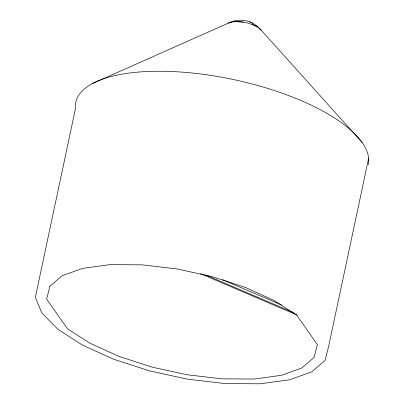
<?xml version="1.0" encoding="UTF-8"?>
<svg xmlns="http://www.w3.org/2000/svg" width="404" height="404" viewBox="0 0 404 404"><rect width="100%" height="100%" fill="white"/><g stroke="black" fill="none" stroke-linecap="round" stroke-linejoin="round"><path stroke-width="0.61" d="M368.64 158.211L328.634 346.42L325.099 360.424L311.812 371.801L289.678 379.775L260.206 383.8L225.407 383.603L187.648 379.199L149.5 370.882L113.569 359.227L82.305 345.026L57.833 329.24L41.819 312.954L35.36 297.273L75.366 109.07A149.561 55.303 12 0 1 224.695 77.78A149.561 55.303 12 0 1 368.332 164.564M92.188 83.684L228.518 23.038C237.587 19.816 247.824 22.351 256.293 26.275M231.255 22.104L228.588 23.063C235.335 19.68 243.561 19.124 250.531 22.164M234.764 21.584L243.541 22.139M222.513 279.669L281.573 304.98M205.56 274.902L293.572 312.62M200.49 273.67L297.187 315.11M251.717 22.71L256.535 25.588L261.191 30.159L362.181 142.531M249.692 21.791L253.03 23.301M252.47 24.578L256.237 26.29L259.252 28.184M259.186 28.189L261.115 30.154L259.666 28.558M49.904 286.234L46.642 299.162L67.382 328.674L89.971 343.243L118.837 356.353L152 367.11L187.214 374.786L222.069 378.851L254.192 379.033L281.396 375.321L301.828 367.958L314.09 357.459L317.357 344.531L296.612 315.019L274.023 300.45L245.162 287.34L211.994 276.583L176.785 268.907L141.93 264.842L109.802 264.66L82.598 268.372L62.165 275.735L49.904 286.234"/></g></svg>
